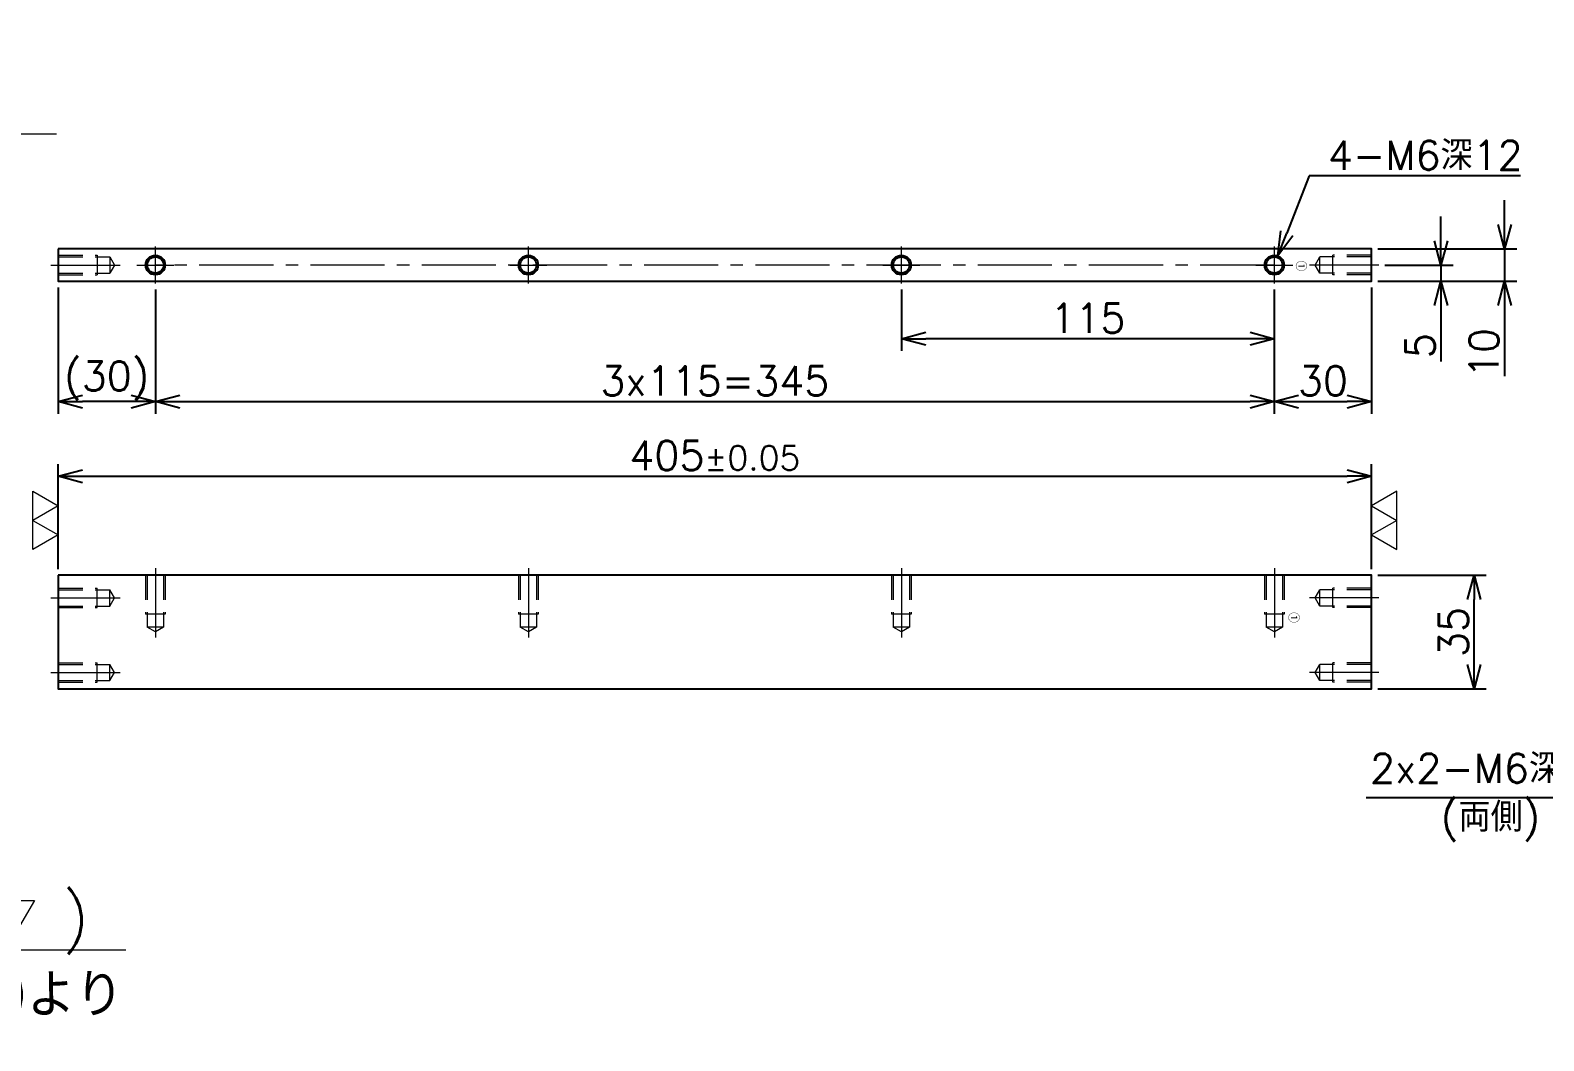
# Model space of a CAD drawing. Header units: millimetres. Extents: x 0 to 1764, y -17 to 1242.
# Drawn here: x 389.5 to 856.2, y 407 to 718.5 of the extents above; entities that cross this region are included whole.
import ezdxf
from ezdxf import colors
from ezdxf.entities.mleader import LeaderData, LeaderLine
from ezdxf.enums import TextEntityAlignment as Align
from ezdxf.math import Vec2, Vec3

# ---------------------------------------------------------------- set-up
doc = ezdxf.new("R2010")
doc.units = ezdxf.units.MM
doc.header["$LTSCALE"] = 1.2
doc.header["$PDMODE"] = 99
doc.header["$PDSIZE"] = 1
doc.linetypes.add('CENTER2', pattern=[28.575, 19.05, -3.175, 3.175, -3.175])
doc.linetypes.add('HIDDEN', pattern=[9.525, 6.35, -3.175])
for name, color, linetype, lineweight in [('04_HIDDEN', 2, 'HIDDEN', 13), ('05_CENTER', 4, 'CENTER2', 13), ('07_TEXT', 3, 'Continuous', 13), ('08_DIM', 3, 'Continuous', 13)]:
    doc.layers.add(name, color=color, linetype=linetype, lineweight=lineweight)
doc.layers.add('10_DRAFT', color=8, linetype='Continuous', lineweight=0, plot=False)
doc.styles.add('KSS_TXT', font='txt.shx', dxfattribs={"bigfont": 'extfont2.shx'})
doc.styles.get("Standard").update_dxf_attribs({"font": 'txt.shx', "bigfont": 'extfont2.shx'})
doc.dimstyles.new('KSS_DIM', dxfattribs={"dimscale": 3, "dimtxt": 3, "dimasz": 2.5, "dimexe": 1.25, "dimexo": 0.625, "dimtad": 1, "dimdsep": 46, "dimtxsty": 'KSS_TXT', "dimblk": 'OPEN30', "dimcen": 0, "dimazin": 2, "dimtfac": 0.75, "dimtmove": 0, "dimatfit": 3, "dimldrblk": 'OPEN30', "dimfxl": 1.25, "dimtolj": 1, "dimarcsym": 0})
doc.dimstyles.new('KSS_DIM$3', dxfattribs={"dimscale": 3, "dimtxt": 3, "dimasz": 2.5, "dimexe": 1.25, "dimexo": 0.625, "dimtad": 1, "dimtih": 1, "dimtoh": 1, "dimdsep": 46, "dimtxsty": 'KSS_TXT', "dimblk": 'OPEN30', "dimcen": 0, "dimazin": 2, "dimtfac": 0.75, "dimtofl": 0, "dimtmove": 0, "dimatfit": 3, "dimldrblk": 'OPEN30', "dimfxl": 1.25, "dimtolj": 1, "dimarcsym": 0})

# ---------------------------------------------------------------- blocks, each defined once
blk = doc.blocks.new('M6tz_1')
at = {"color": 0}
for radius in [3, 2.5]:
    blk.add_circle((0, 0), radius, dxfattribs=at)
at = {"layer": '05_CENTER'}
for p, q in [((0, -5.68), (0, 5.68)), ((5.68, 0), (-5.68, 0))]:
    blk.add_line(p, q, dxfattribs=at)
blk = doc.blocks.new('AM_BALLOON1')
at = {"transparency": 16777216}
blk.add_circle((0, 0), 5, dxfattribs=at)
blk.add_attdef('B_NUMBER', text='', height=3, dxfattribs=at).set_placement((0, 0), align=Align.MIDDLE_CENTER)
blk = doc.blocks.new('_OPEN')
at = {"color": 0, "linetype": 'ByBlock'}
for p, q in [((-1, 0.167), (0, 0)), ((0, 0), (-1, -0.167)), ((0, 0), (-1, 0))]:
    blk.add_line(p, q, dxfattribs=at)
blk = doc.blocks.new('_Open30')
at = {"color": 0, "linetype": 'ByBlock', "lineweight": -2}
for p, q in [((-1, 0.268), (0, 0)), ((0, 0), (-1, -0.268)), ((0, 0), (-1, 0))]:
    blk.add_line(p, q, dxfattribs=at)
blk = doc.blocks.new('*D222')
at = {"layer": '08_DIM', "color": 0, "lineweight": -2, "transparency": 16777216}
for p, q in [((398.1, 639.25), (398.1, 600.3)), ((428.1, 638.58), (428.1, 600.3)), ((420.6, 604.05), (405.6, 604.05))]:
    blk.add_line(p, q, dxfattribs=at)
at = {"layer": 'Defpoints', "color": 0, "transparency": 16777216}
for p in [(398.1, 641.13), (428.1, 640.45), (398.1, 604.05)]:
    blk.add_point(p, dxfattribs=at)
at = {"layer": '08_DIM', "color": 0, "lineweight": -2, "transparency": 16777216, "xscale": 7.5, "yscale": 7.5, "zscale": 7.5, "rotation": 180}
blk.add_blockref('_Open30', (398.1, 604.05), dxfattribs=at)
at = {"layer": '08_DIM', "color": 0, "lineweight": -2, "transparency": 16777216, "xscale": 7.5, "yscale": 7.5, "zscale": 7.5}
blk.add_blockref('_Open30', (428.1, 604.05), dxfattribs=at)
at = {"layer": '08_DIM', "color": 0, "transparency": 16777216, "insert": (413.1, 610.43), "char_height": 9, "attachment_point": 5, "style": 'KSS_TXT'}
blk.add_mtext('\\A1;(30)', dxfattribs=at)
blk = doc.blocks.new('*D223')
at = {"layer": '08_DIM', "color": 0, "lineweight": -2, "transparency": 16777216}
for p, q in [((658.1, 638.58), (658.1, 619.64)), ((773.1, 638.58), (773.1, 619.64)), ((765.6, 623.39), (665.6, 623.39))]:
    blk.add_line(p, q, dxfattribs=at)
at = {"layer": 'Defpoints', "color": 0, "transparency": 16777216}
for p in [(658.1, 640.45), (773.1, 640.45), (658.1, 623.39)]:
    blk.add_point(p, dxfattribs=at)
at = {"layer": '08_DIM', "color": 0, "lineweight": -2, "transparency": 16777216, "xscale": 7.5, "yscale": 7.5, "zscale": 7.5, "rotation": 180}
blk.add_blockref('_Open30', (658.1, 623.39), dxfattribs=at)
at = {"layer": '08_DIM', "color": 0, "lineweight": -2, "transparency": 16777216, "xscale": 7.5, "yscale": 7.5, "zscale": 7.5}
blk.add_blockref('_Open30', (773.1, 623.39), dxfattribs=at)
at = {"layer": '08_DIM', "color": 0, "transparency": 16777216, "insert": (715.6, 629.76), "char_height": 9, "attachment_point": 5, "style": 'KSS_TXT'}
blk.add_mtext('\\A1;115', dxfattribs=at)
blk = doc.blocks.new('*D224')
at = {"layer": '08_DIM', "color": 0, "lineweight": -2, "transparency": 16777216}
for p, q in [((428.1, 638.58), (428.1, 600.3)), ((773.1, 638.58), (773.1, 600.3)), ((435.6, 604.05), (765.6, 604.05))]:
    blk.add_line(p, q, dxfattribs=at)
at = {"layer": 'Defpoints', "color": 0, "transparency": 16777216}
for p in [(428.1, 640.45), (773.1, 640.45), (773.1, 604.05)]:
    blk.add_point(p, dxfattribs=at)
at = {"layer": '08_DIM', "color": 0, "lineweight": -2, "transparency": 16777216, "xscale": 7.5, "yscale": 7.5, "zscale": 7.5, "rotation": 180}
blk.add_blockref('_Open30', (428.1, 604.05), dxfattribs=at)
at = {"layer": '08_DIM', "color": 0, "lineweight": -2, "transparency": 16777216, "xscale": 7.5, "yscale": 7.5, "zscale": 7.5}
blk.add_blockref('_Open30', (773.1, 604.05), dxfattribs=at)
at = {"layer": '08_DIM', "color": 0, "transparency": 16777216, "insert": (600.6, 610.43), "char_height": 9, "attachment_point": 5, "style": 'KSS_TXT'}
blk.add_mtext('\\A1;3x115=345', dxfattribs=at)
blk = doc.blocks.new('*D225')
at = {"layer": '08_DIM', "color": 0, "lineweight": -2, "transparency": 16777216}
for p, q in [((773.1, 638.58), (773.1, 600.3)), ((803.1, 639.25), (803.1, 600.3)), ((780.6, 604.05), (795.6, 604.05))]:
    blk.add_line(p, q, dxfattribs=at)
at = {"layer": 'Defpoints', "color": 0, "transparency": 16777216}
for p in [(773.1, 640.45), (803.1, 641.13), (803.1, 604.05)]:
    blk.add_point(p, dxfattribs=at)
at = {"layer": '08_DIM', "color": 0, "lineweight": -2, "transparency": 16777216, "xscale": 7.5, "yscale": 7.5, "zscale": 7.5, "rotation": 180}
blk.add_blockref('_Open30', (773.1, 604.05), dxfattribs=at)
at = {"layer": '08_DIM', "color": 0, "lineweight": -2, "transparency": 16777216, "xscale": 7.5, "yscale": 7.5, "zscale": 7.5}
blk.add_blockref('_Open30', (803.1, 604.05), dxfattribs=at)
at = {"layer": '08_DIM', "color": 0, "transparency": 16777216, "insert": (788.1, 610.43), "char_height": 9, "attachment_point": 5, "style": 'KSS_TXT'}
blk.add_mtext('\\A1;30', dxfattribs=at)
blk = doc.blocks.new('*D226')
at = {"layer": '08_DIM', "color": 0, "lineweight": -2, "transparency": 16777216}
for p, q in [((398.1, 552.39), (398.1, 584.79)), ((803.1, 552.39), (803.1, 584.79)), ((405.6, 581.04), (795.6, 581.04))]:
    blk.add_line(p, q, dxfattribs=at)
at = {"layer": 'Defpoints', "color": 0, "transparency": 16777216}
for p in [(803.1, 581.04), (398.1, 550.52), (803.1, 550.52)]:
    blk.add_point(p, dxfattribs=at)
at = {"layer": '08_DIM', "color": 0, "lineweight": -2, "transparency": 16777216, "xscale": 7.5, "yscale": 7.5, "zscale": 7.5, "rotation": 180}
blk.add_blockref('_Open30', (398.1, 581.04), dxfattribs=at)
at = {"layer": '08_DIM', "color": 0, "lineweight": -2, "transparency": 16777216, "xscale": 7.5, "yscale": 7.5, "zscale": 7.5}
blk.add_blockref('_Open30', (803.1, 581.04), dxfattribs=at)
at = {"layer": '08_DIM', "color": 0, "transparency": 16777216, "insert": (600.6, 587.42), "char_height": 9, "attachment_point": 5, "style": 'KSS_TXT'}
blk.add_mtext('405{\\H7.500000;±0.05}', dxfattribs=at)
blk = doc.blocks.new('*D227')
at = {"layer": '08_DIM', "color": 0, "lineweight": -2, "transparency": 16777216}
for p, q in [((804.98, 550.52), (838.46, 550.52)), ((834.71, 523.02), (834.71, 543.02)), ((804.98, 515.52), (838.46, 515.52))]:
    blk.add_line(p, q, dxfattribs=at)
at = {"layer": 'Defpoints', "color": 0, "transparency": 16777216}
for p in [(803.1, 550.52), (834.71, 550.52), (803.1, 515.52)]:
    blk.add_point(p, dxfattribs=at)
at = {"layer": '08_DIM', "color": 0, "lineweight": -2, "transparency": 16777216, "xscale": 7.5, "yscale": 7.5, "zscale": 7.5}
for p, rotation in [((834.71, 550.52), 90), ((834.71, 515.52), 270)]:
    blk.add_blockref('_Open30', p, dxfattribs=dict(at, rotation=rotation))
at = {"layer": '08_DIM', "color": 0, "transparency": 16777216, "insert": (828.34, 533.02), "char_height": 9, "attachment_point": 5, "rotation": 90, "style": 'KSS_TXT'}
blk.add_mtext('\\A1;35', dxfattribs=at)
blk = doc.blocks.new('*D231')
at = {"layer": '08_DIM', "color": 0, "lineweight": -2, "transparency": 16777216}
for p, q in [((824.47, 653.63), (824.47, 661.13)), ((807.17, 646.13), (828.22, 646.13)), ((824.47, 646.13), (824.47, 641.13)), ((804.98, 641.13), (828.22, 641.13)), ((824.47, 633.63), (824.47, 616.38))]:
    blk.add_line(p, q, dxfattribs=at)
at = {"layer": 'Defpoints', "color": 0, "transparency": 16777216}
for p in [(805.3, 646.13), (803.1, 641.13), (824.47, 641.13)]:
    blk.add_point(p, dxfattribs=at)
at = {"layer": '08_DIM', "color": 0, "lineweight": -2, "transparency": 16777216, "xscale": 7.5, "yscale": 7.5, "zscale": 7.5}
for p, rotation in [((824.47, 646.13), 270), ((824.47, 641.13), 90)]:
    blk.add_blockref('_Open30', p, dxfattribs=dict(at, rotation=rotation))
at = {"layer": '08_DIM', "color": 0, "transparency": 16777216, "insert": (818.09, 621.25), "char_height": 9, "attachment_point": 5, "rotation": 90, "style": 'KSS_TXT'}
blk.add_mtext('\\A1;5', dxfattribs=at)
blk = doc.blocks.new('*D232')
at = {"layer": '08_DIM', "color": 0, "lineweight": -2, "transparency": 16777216}
for p, q in [((844.12, 658.63), (844.12, 666.13)), ((804.98, 651.13), (847.87, 651.13)), ((844.12, 651.13), (844.12, 641.13)), ((804.98, 641.13), (847.87, 641.13)), ((844.12, 633.63), (844.12, 611.88))]:
    blk.add_line(p, q, dxfattribs=at)
at = {"layer": 'Defpoints', "color": 0, "transparency": 16777216}
for p in [(803.1, 651.13), (803.1, 641.13), (844.12, 641.13)]:
    blk.add_point(p, dxfattribs=at)
at = {"layer": '08_DIM', "color": 0, "lineweight": -2, "transparency": 16777216, "xscale": 7.5, "yscale": 7.5, "zscale": 7.5}
for p, rotation in [((844.12, 651.13), 270), ((844.12, 641.13), 90)]:
    blk.add_blockref('_Open30', p, dxfattribs=dict(at, rotation=rotation))
at = {"layer": '08_DIM', "color": 0, "transparency": 16777216, "insert": (837.75, 619), "char_height": 9, "attachment_point": 5, "rotation": 90, "style": 'KSS_TXT'}
blk.add_mtext('\\A1;10', dxfattribs=at)
blk = doc.blocks.new('*D233')
at = {"layer": '08_DIM', "color": 0, "lineweight": -2, "transparency": 16777216}
for p, q in [((783.87, 673.59), (776.94, 655.9)), ((849.04, 673.59), (783.87, 673.59))]:
    blk.add_line(p, q, dxfattribs=at)
at = {"layer": 'Defpoints', "color": 0, "transparency": 16777216}
for p in [(774.2, 648.92), (772.01, 643.33)]:
    blk.add_point(p, dxfattribs=at)
at = {"layer": '08_DIM', "color": 0, "lineweight": -2, "transparency": 16777216, "xscale": 7.5, "yscale": 7.5, "zscale": 7.5, "rotation": 248.5937221556893}
blk.add_blockref('_Open30', (774.2, 648.92), dxfattribs=at)
at = {"layer": '08_DIM', "color": 0, "transparency": 16777216, "insert": (819.64, 679.96), "char_height": 9, "attachment_point": 5, "style": 'KSS_TXT'}
blk.add_mtext('\\A1;4-M6深12', dxfattribs=at)
blk = doc.blocks.new('*D234')
at = {"layer": '08_DIM', "color": 0, "lineweight": -2, "transparency": 16777216}
for p, q in [((880.06, 481.99), (892.61, 510.88)), ((801.38, 481.99), (880.06, 481.99))]:
    blk.add_line(p, q, dxfattribs=at)
at = {"layer": 'Defpoints', "color": 0, "transparency": 16777216}
for p in [(897.98, 523.27), (895.59, 517.76)]:
    blk.add_point(p, dxfattribs=at)
at = {"layer": '08_DIM', "color": 0, "lineweight": -2, "transparency": 16777216, "xscale": 7.5, "yscale": 7.5, "zscale": 7.5, "rotation": 66.52512644623862}
blk.add_blockref('_Open30', (895.59, 517.76), dxfattribs=at)
at = {"layer": '08_DIM', "color": 0, "transparency": 16777216, "insert": (839.78, 481.99), "char_height": 9, "attachment_point": 5, "style": 'KSS_TXT'}
blk.add_mtext('\\A1;2x2-M6深12\\P(両側)', dxfattribs=at)
blk = doc.blocks.new('p1ba02')
for p, q in [((-1.5, 2.6), (1.5, 2.6)), ((0, 0), (-1.5, 2.6)), ((1.5, 2.6), (0, 0)), ((3, 0), (1.5, 2.6)), ((1.5, 2.6), (4.5, 2.6)), ((4.5, 2.6), (3, 0))]:
    blk.add_line(p, q)

msp = doc.modelspace()

# ---------------------------------------------------------------- linework, layer by layer
at = {"color": 0}
for points in [[(398.104, 651.126), (398.104, 641.126), (803.104, 641.126), (803.104, 651.126)], [(398.104, 550.516), (398.104, 515.516), (803.104, 515.516), (803.104, 550.516)]]:
    msp.add_lwpolyline(points, close=True, dxfattribs=at)
at = {"layer": '04_HIDDEN'}
for p, q in [((398.104, 649.126), (410.104, 649.126)), ((410.104, 649.126), (410.104, 643.126)), ((791.104, 643.126), (791.104, 649.126)), ((803.104, 649.126), (791.104, 649.126)), ((398.104, 648.626), (414.104, 648.626)), ((414.104, 648.626), (415.547, 646.126)), ((414.104, 648.626), (414.104, 643.626)), ((415.547, 646.126), (414.104, 643.626)), ((785.661, 646.126), (787.104, 648.626)), ((787.104, 643.626), (785.661, 646.126)), ((803.104, 648.626), (787.104, 648.626)), ((787.104, 643.626), (787.104, 648.626)), ((398.104, 643.626), (414.104, 643.626)), ((398.104, 643.126), (410.104, 643.126)), ((803.104, 643.626), (787.104, 643.626)), ((803.104, 643.126), (791.104, 643.126)), ((398.104, 546.516), (410.104, 546.516)), ((398.104, 546.016), (414.104, 546.016)), ((410.104, 540.516), (410.104, 546.516)), ((415.547, 543.516), (414.104, 546.016)), ((414.104, 541.016), (414.104, 546.016)), ((425.104, 550.516), (425.104, 538.516)), ((425.604, 550.516), (425.604, 534.516)), ((430.604, 550.516), (430.604, 534.516)), ((431.104, 550.516), (431.104, 538.516)), ((540.104, 550.516), (540.104, 538.516)), ((540.604, 550.516), (540.604, 534.516)), ((545.604, 550.516), (545.604, 534.516)), ((546.104, 550.516), (546.104, 538.516)), ((655.104, 550.516), (655.104, 538.516)), ((655.604, 550.516), (655.604, 534.516)), ((660.604, 550.516), (660.604, 534.516)), ((661.104, 550.516), (661.104, 538.516)), ((770.104, 550.516), (770.104, 538.516)), ((770.604, 550.516), (770.604, 534.516)), ((775.604, 550.516), (775.604, 534.516)), ((776.104, 550.516), (776.104, 538.516)), ((785.661, 543.516), (787.104, 546.016)), ((803.104, 546.016), (787.104, 546.016)), ((787.104, 541.016), (787.104, 546.016)), ((791.104, 540.516), (791.104, 546.516)), ((803.104, 546.516), (791.104, 546.516)), ((414.104, 541.016), (415.547, 543.516)), ((787.104, 541.016), (785.661, 543.516)), ((398.104, 541.016), (414.104, 541.016)), ((398.104, 540.516), (410.104, 540.516)), ((431.104, 538.516), (425.104, 538.516)), ((546.104, 538.516), (540.104, 538.516)), ((661.104, 538.516), (655.104, 538.516)), ((776.104, 538.516), (770.104, 538.516)), ((803.104, 541.016), (787.104, 541.016)), ((803.104, 540.516), (791.104, 540.516)), ((428.104, 533.073), (425.604, 534.516)), ((430.604, 534.516), (425.604, 534.516)), ((430.604, 534.516), (428.104, 533.073)), ((543.104, 533.073), (540.604, 534.516)), ((545.604, 534.516), (540.604, 534.516)), ((545.604, 534.516), (543.104, 533.073)), ((658.104, 533.073), (655.604, 534.516)), ((660.604, 534.516), (655.604, 534.516)), ((660.604, 534.516), (658.104, 533.073)), ((773.104, 533.073), (770.604, 534.516)), ((775.604, 534.516), (770.604, 534.516)), ((775.604, 534.516), (773.104, 533.073)), ((398.104, 523.516), (410.104, 523.516)), ((398.104, 523.016), (414.104, 523.016)), ((410.104, 517.516), (410.104, 523.516)), ((415.547, 520.516), (414.104, 523.016)), ((414.104, 518.016), (414.104, 523.016)), ((785.661, 520.516), (787.104, 523.016)), ((803.104, 523.016), (787.104, 523.016)), ((787.104, 518.016), (787.104, 523.016)), ((791.104, 517.516), (791.104, 523.516)), ((803.104, 523.516), (791.104, 523.516)), ((398.104, 518.016), (414.104, 518.016)), ((414.104, 518.016), (415.547, 520.516)), ((787.104, 518.016), (785.661, 520.516)), ((803.104, 518.016), (787.104, 518.016)), ((398.104, 517.516), (410.104, 517.516)), ((803.104, 517.516), (791.104, 517.516))]:
    msp.add_line(p, q, dxfattribs=at)
at = {"layer": '05_CENTER'}
for p, q in [((395.911, 646.126), (417.285, 646.126)), ((773.104, 646.126), (428.104, 646.126)), ((805.298, 646.126), (783.923, 646.126)), ((428.104, 552.709), (428.104, 531.335)), ((543.104, 552.709), (543.104, 531.335)), ((658.104, 552.709), (658.104, 531.335)), ((773.104, 552.709), (773.104, 531.335)), ((395.911, 543.516), (417.285, 543.516)), ((805.298, 543.516), (783.923, 543.516)), ((395.911, 520.516), (417.285, 520.516)), ((805.298, 520.516), (783.923, 520.516))]:
    msp.add_line(p, q, dxfattribs=at)
at = {"layer": '08_DIM'}
for p, q in [((270.028, 686.589), (397.582, 686.589)), ((270.028, 435.014), (419.004, 435.014))]:
    msp.add_line(p, q, dxfattribs=at)

# ---------------------------------------------------------------- block references
at = {"rotation": 270}
for p in [(428.104, 646.126), (543.104, 646.126), (658.104, 646.126), (773.104, 646.126)]:
    msp.add_blockref('M6tz_1', p, dxfattribs=at)
at = {"layer": '08_DIM', "yscale": 3, "zscale": 3}
for p, xscale, rotation in [((398.104, 562.917), 3, 90), ((803.104, 562.917), -3, 270)]:
    msp.add_blockref('p1ba02', p, dxfattribs=dict(at, xscale=xscale, rotation=rotation))
at = {"layer": '08_DIM', "xscale": 4.5, "yscale": 4.5, "zscale": 4.5}
msp.add_blockref('p1ba02', (370.573, 438.591), dxfattribs=at)

# ---------------------------------------------------------------- texts
at = {"layer": '07_TEXT', "style": 'KSS_TXT'}
msp.add_text('(     )', height=13.5, dxfattribs=at).set_placement((325.289, 438.253))
at = {"layer": '08_DIM', "style": 'KSS_TXT'}
msp.add_text('FB-10x100より', height=13.5, dxfattribs=at).set_placement((283.263, 414.398))
at = {"layer": '10_DRAFT', "style": 'KSS_TXT'}
for p in [(779.754, 647.49), (777.461, 539.126)]:
    msp.add_text('①', height=3, rotation=270, dxfattribs=at).set_placement(p)

# ---------------------------------------------------------------- dimensions: what is measured, and where the dimension line sits
at = {"layer": '08_DIM'}
for p1, p2, text, override, picture, middle in [((772.009, 643.333), (774.199, 648.919), '4-M<>深12', {"dimpost": '<>', "dimtix": 1, "dimarcsym": 1}, '*D233', (819.645, 673.586)), ((897.984, 523.267), (895.594, 517.764), '2x2-M<>', {"dimpost": '<>深12\\X(両側)', "dimtix": 1, "dimarcsym": 1}, '*D234', (839.783, 481.992))]:
    dim = msp.add_diameter_dim_2p(p1=p1, p2=p2, text=text, dimstyle='KSS_DIM$3', override=override, dxfattribs=at)
    dim.commit()
    dim.dimension.update_dxf_attribs({"geometry": picture, "text_midpoint": middle, "dimtype": 163})
for base, p1, p2, angle, picture, middle in [((844.122, 641.126), (803.104, 651.126), (803.104, 641.126), 90, '*D232', (837.747, 619.001)), ((824.465, 641.126), (805.298, 646.126), (803.104, 641.126), 90, '*D231', (818.09, 621.251)), ((658.104, 623.385), (773.104, 640.45), (658.104, 640.45), 180, '*D223', (715.604, 629.76)), ((803.104, 604.052), (773.104, 640.45), (803.104, 641.126), 180, '*D225', (788.104, 610.427)), ((834.71, 550.516), (803.104, 515.516), (803.104, 550.516), 90, '*D227', (828.335, 533.016))]:
    dim = msp.add_linear_dim(base=base, p1=p1, p2=p2, angle=angle, dimstyle='KSS_DIM', override={"dimarcsym": 1}, dxfattribs=at)
    dim.commit()
    dim.dimension.update_dxf_attribs({"geometry": picture, "text_midpoint": middle})
for base, p2, text, picture, middle in [((398.104, 604.052), (398.104, 641.126), '(<>)', '*D222', (413.104, 610.427)), ((773.104, 604.052), (773.104, 640.45), '3x115=<>', '*D224', (600.604, 610.427))]:
    dim = msp.add_linear_dim(base=base, p1=(428.104, 640.45), p2=p2, text=text, dimstyle='KSS_DIM', override={"dimarcsym": 1}, dxfattribs=at)
    dim.commit()
    dim.dimension.update_dxf_attribs({"geometry": picture, "text_midpoint": middle})
dim = msp.add_linear_dim(base=(803.104, 581.045), p1=(398.104, 550.516), p2=(803.104, 550.516), dimstyle='KSS_DIM', override={"dimtol": 1, "dimtp": 0.05, "dimtm": 0.05, "dimtfac": 0.833333, "dimtolj": 0, "dimarcsym": 1}, dxfattribs=at)
dim.commit()
dim.dimension.update_dxf_attribs({"geometry": '*D226', "text_midpoint": (600.604, 587.42)})

# ---------------------------------------------------------------- leaders
ml = msp.add_multileader_block('Standard', dxfattribs=at)
ml.set_content('AM_BALLOON1', color=256, scale=3.75)
ml.set_attribute('B_NUMBER', '32', width=0)
ml.set_leader_properties(color=256, linetype='ByLayer', lineweight=-1)
ml.set_arrow_properties(name='OPEN')
ml.build(insert=Vec2(0, 0))
ml.multileader.update_dxf_attribs({"leader_type": 0, "has_dogleg": 0, "text_right_attachment_type": 6, "dogleg_length": 0, "arrow_head_size": 7.5, "scale": 2.5, "block_connection_type": 1})
ctx = ml.context
ctx.base_point, ctx.scale, ctx.char_height, ctx.arrow_head_size, ctx.landing_gap_size, ctx.plane_origin = Vec3(679.832, 1118.516), 2.5, 15, 7.5, 7.5, Vec3(679.832, 1118.516)
ctx.right_attachment, ctx.attachment_type = 6, 1
notes = []
notes.append((ctx, [(0, (0, 0, 0), (0, 0), (1, 0), 1, [])]))
ctx.block.insert = Vec3(679.832, 1118.516)
ml = msp.add_multileader_block('Standard', dxfattribs=at)
ml.set_content('AM_BALLOON1', color=256, scale=3.75)
ml.set_attribute('B_NUMBER', '33', width=0)
ml.set_leader_properties(color=256, linetype='ByLayer', lineweight=-1)
ml.set_arrow_properties(name='OPEN')
ml.build(insert=Vec2(0, 0))
ml.multileader.update_dxf_attribs({"leader_type": 0, "has_dogleg": 0, "text_right_attachment_type": 6, "dogleg_length": 0, "arrow_head_size": 7.5, "scale": 2.5, "block_connection_type": 1})
ctx = ml.context
ctx.base_point, ctx.scale, ctx.char_height, ctx.arrow_head_size, ctx.landing_gap_size, ctx.plane_origin = Vec3(1116.648, 1118.516), 2.5, 15, 7.5, 7.5, Vec3(1116.648, 1118.516)
ctx.right_attachment, ctx.attachment_type = 6, 1
notes.append((ctx, [(0, (0, 0, 0), (0, 0), (1, 0), 1, [])]))
ctx.block.insert = Vec3(1116.648, 1118.516)
ml = msp.add_multileader_block('Standard', dxfattribs=at)
ml.set_content('AM_BALLOON1', color=256, scale=3.75)
ml.set_attribute('B_NUMBER', '36', width=0)
ml.set_leader_properties(color=256, linetype='ByLayer', lineweight=-1)
ml.set_arrow_properties(name='OPEN')
ml.build(insert=Vec2(0, 0))
ml.multileader.update_dxf_attribs({"leader_type": 0, "has_dogleg": 0, "text_right_attachment_type": 6, "dogleg_length": 0, "arrow_head_size": 7.5, "scale": 2.5, "block_connection_type": 1})
ctx = ml.context
ctx.base_point, ctx.scale, ctx.char_height, ctx.arrow_head_size, ctx.landing_gap_size, ctx.plane_origin = Vec3(991.473, 686.604), 2.5, 15, 7.5, 7.5, Vec3(991.473, 686.604)
ctx.right_attachment, ctx.attachment_type = 6, 1
notes.append((ctx, [(0, (0, 0, 0), (0, 0), (1, 0), 1, [])]))
ctx.block.insert = Vec3(991.473, 686.604)
for ctx, leaders in notes:
    for number, flags, end, landing, length, lines in leaders:
        leader = LeaderData()
        leader.index, (leader.has_last_leader_line, leader.has_dogleg_vector, leader.attachment_direction) = number, flags
        leader.last_leader_point, leader.dogleg_vector, leader.dogleg_length = Vec3(end), Vec3(landing), length
        for number, points, colour, breaks in lines:
            line = LeaderLine()
            line.index, line.vertices, line.color, line.breaks = number, Vec3.list(points), colors.encode_raw_color(colour), breaks
            leader.lines.append(line)
        ctx.leaders.append(leader)

doc.saveas('drawing.dxf')
